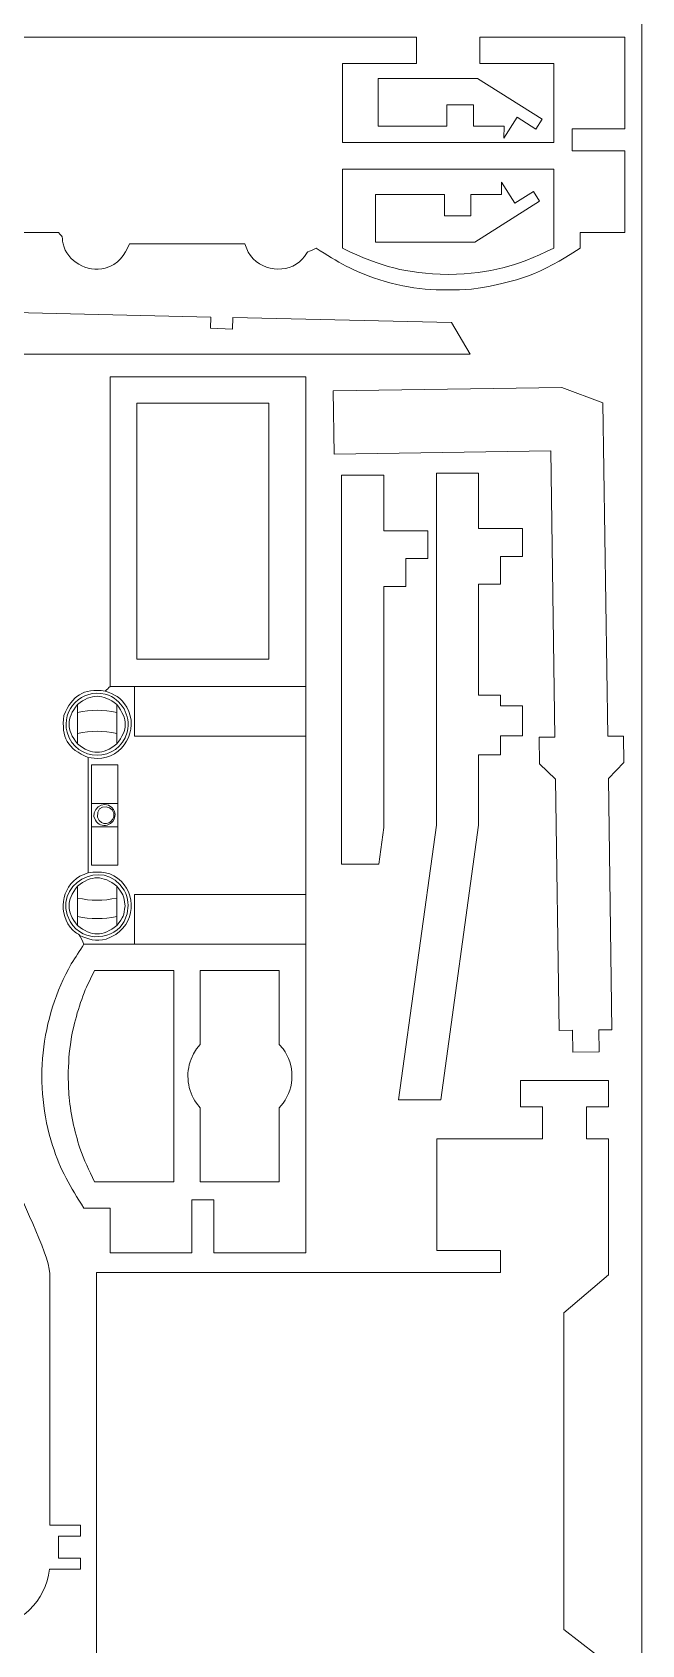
# Model space of a CAD drawing. Header units: centimetres. Extents: x -37.7 to 20.3, y -13.5 to 74.5.
# Drawn here: x 13.28 to 20.34, y 46.34 to 65.03 of the extents above; entities that cross this region are included whole.
import ezdxf

# ---------------------------------------------------------------- set-up
doc = ezdxf.new("R2010")
doc.units = ezdxf.units.CM
doc.header["$MEASUREMENT"] = 0
doc.layers.add('Camada 1', color=7, linetype='Continuous')

msp = doc.modelspace()

# ---------------------------------------------------------------- linework, layer by layer
at = {"layer": 'Camada 1', "color": 175, "lineweight": 20}
msp.add_open_spline([(-8.16006, 30.46292), (-8.43505, 30.46292), (-8.66006, 30.68792), (-8.66006, 30.96293), (-8.66006, 30.96293), (-8.66006, 30.96293), (-8.66006, 73.96294), (-8.66006, 73.96294), (-8.66006, 73.96294), (-8.66006, 74.23794), (-8.43505, 74.46294), (-8.16006, 74.46294), (-8.16006, 74.46294), (-8.16006, 74.46294), (19.83995, 74.46294), (19.83995, 74.46294), (19.83995, 74.46294), (20.11494, 74.46294), (20.33994, 74.23794), (20.33994, 73.96294), (20.33994, 73.96294), (20.33994, 73.96294), (20.33994, 30.96293), (20.33994, 30.96293), (20.33994, 30.96293), (20.33994, 30.68792), (20.11494, 30.46292), (19.83995, 30.46292)], degree=3, knots=[0, 0, 0, 0, 0.125, 0.125, 0.125, 0.125, 0.25, 0.25, 0.25, 0.25, 0.375, 0.375, 0.375, 0.375, 0.5, 0.5, 0.5, 0.5, 0.625, 0.625, 0.625, 0.625, 0.75, 0.75, 0.75, 0.75, 1, 1, 1, 1], dxfattribs=at)
at = {"layer": 'Camada 1', "lineweight": 9}
for points, knots in [([(18.36915, 62.05544), (17.97802, 62.03523), (17.67965, 62.04398), (17.29512, 62.16644), (17.29512, 62.16644), (17.00492, 62.25886), (16.8175, 62.37145), (16.56808, 62.53046), (16.56808, 62.53046), (16.41227, 62.45962), (16.49838, 62.50827), (16.40607, 62.40246), (16.40607, 62.40246), (16.23873, 62.22333), (15.91157, 62.25781), (15.78005, 62.48545), (15.78005, 62.48545), (15.78005, 62.48545), (15.74005, 62.58046), (15.74005, 62.58046), (15.74005, 62.58046), (15.74005, 62.58046), (14.40399, 62.58046), (14.40399, 62.58046), (14.40399, 62.58046), (14.34839, 62.44834), (14.27874, 62.34123), (14.12298, 62.29945), (14.12298, 62.29945), (13.91255, 62.24301), (13.68162, 62.3819), (13.63496, 62.58046), (13.63496, 62.58046), (13.6145, 62.68281), (13.65002, 62.63343), (13.58196, 62.71446), (13.58196, 62.71446), (13.58196, 62.71446), (9.99281, 62.71446), (9.99281, 62.71446), (9.99281, 62.71446), (9.99281, 62.71446), (9.99281, 64.97855), (9.99281, 64.97855), (9.99281, 64.97855), (9.99281, 64.97855), (17.73113, 64.97855), (17.73113, 64.97855), (17.73113, 64.97855), (17.73113, 64.97855), (17.73113, 64.67254), (17.73113, 64.67254), (17.73113, 64.67254), (17.73113, 64.67254), (16.8741, 64.67254), (16.8741, 64.67254), (16.8741, 64.67254), (16.8741, 64.67254), (16.8741, 63.7545), (16.8741, 63.7545), (16.8741, 63.7545), (16.8741, 63.7545), (19.3222, 63.7545), (19.3222, 63.7545), (19.3222, 63.7545), (19.3222, 63.7545), (19.3222, 64.67254), (19.3222, 64.67254), (19.3222, 64.67254), (19.3222, 64.67254), (18.46516, 64.67254), (18.46516, 64.67254), (18.46516, 64.67254), (18.46516, 64.67254), (18.46516, 64.97855), (18.46516, 64.97855), (18.46516, 64.97855), (18.46516, 64.97855), (20.14523, 64.97855), (20.14523, 64.97855), (20.14523, 64.97855), (20.14523, 64.97855), (20.14523, 63.91251), (20.14523, 63.91251), (20.14523, 63.91251), (20.14523, 63.91251), (19.53421, 63.91251), (19.53421, 63.91251), (19.53421, 63.91251), (19.53421, 63.91251), (19.53421, 63.6575), (19.53421, 63.6575), (19.53421, 63.6575), (19.53421, 63.6575), (20.14523, 63.6575), (20.14523, 63.6575), (20.14523, 63.6575), (20.14523, 63.6575), (20.14523, 62.71446), (20.14523, 62.71446), (20.14523, 62.71446), (20.14523, 62.71446), (19.6282, 62.71446), (19.6282, 62.71446), (19.6282, 62.71446), (19.6282, 62.71446), (19.6282, 62.53046), (19.6282, 62.53046), (19.6282, 62.53046), (19.14803, 62.22567), (18.93106, 62.14317), (18.36915, 62.05544)], [0, 0, 0, 0, 0.03448276, 0.03448276, 0.03448276, 0.03448276, 0.06896552, 0.06896552, 0.06896552, 0.06896552, 0.10344828, 0.10344828, 0.10344828, 0.10344828, 0.13793103, 0.13793103, 0.13793103, 0.13793103, 0.17241379, 0.17241379, 0.17241379, 0.17241379, 0.20689655, 0.20689655, 0.20689655, 0.20689655, 0.24137931, 0.24137931, 0.24137931, 0.24137931, 0.27586207, 0.27586207, 0.27586207, 0.27586207, 0.31034483, 0.31034483, 0.31034483, 0.31034483, 0.34482759, 0.34482759, 0.34482759, 0.34482759, 0.37931034, 0.37931034, 0.37931034, 0.37931034, 0.4137931, 0.4137931, 0.4137931, 0.4137931, 0.44827586, 0.44827586, 0.44827586, 0.44827586, 0.48275862, 0.48275862, 0.48275862, 0.48275862, 0.51724138, 0.51724138, 0.51724138, 0.51724138, 0.55172414, 0.55172414, 0.55172414, 0.55172414, 0.5862069, 0.5862069, 0.5862069, 0.5862069, 0.62068966, 0.62068966, 0.62068966, 0.62068966, 0.65517241, 0.65517241, 0.65517241, 0.65517241, 0.68965517, 0.68965517, 0.68965517, 0.68965517, 0.72413793, 0.72413793, 0.72413793, 0.72413793, 0.75862069, 0.75862069, 0.75862069, 0.75862069, 0.79310345, 0.79310345, 0.79310345, 0.79310345, 0.82758621, 0.82758621, 0.82758621, 0.82758621, 0.86206897, 0.86206897, 0.86206897, 0.86206897, 0.89655172, 0.89655172, 0.89655172, 0.89655172, 0.93103448, 0.93103448, 0.93103448, 0.93103448, 1, 1, 1, 1]), ([(17.28538, 63.94688), (17.28538, 63.94688), (17.28564, 64.4994), (17.28564, 64.4994), (17.28564, 64.4994), (17.28564, 64.4994), (18.43541, 64.49885), (18.43541, 64.49885), (18.43541, 64.49885), (18.43541, 64.49885), (19.1849, 64.02496), (19.1849, 64.02496), (19.1849, 64.02496), (19.1849, 64.02496), (19.11359, 63.91215), (19.11359, 63.91215), (19.11359, 63.91215), (19.11359, 63.91215), (18.89806, 64.0484), (18.89806, 64.0484), (18.89806, 64.0484), (18.89806, 64.0484), (18.74393, 63.80454), (18.74393, 63.80454), (18.74393, 63.80454), (18.74393, 63.80454), (18.74408, 63.94617), (18.74408, 63.94617), (18.74408, 63.94617), (18.74408, 63.94617), (18.38938, 63.94656), (18.38938, 63.94656), (18.38938, 63.94656), (18.38938, 63.94656), (18.3895, 64.19392), (18.3895, 64.19392), (18.3895, 64.19392), (18.3895, 64.19392), (18.08351, 64.19406), (18.08351, 64.19406), (18.08351, 64.19406), (18.08351, 64.19406), (18.08339, 63.94671), (18.08339, 63.94671), (18.08339, 63.94671), (18.08339, 63.94671), (17.28538, 63.94688), (17.28538, 63.94688)], [0, 0, 0, 0, 0.07692308, 0.07692308, 0.07692308, 0.07692308, 0.15384615, 0.15384615, 0.15384615, 0.15384615, 0.23076923, 0.23076923, 0.23076923, 0.23076923, 0.30769231, 0.30769231, 0.30769231, 0.30769231, 0.38461538, 0.38461538, 0.38461538, 0.38461538, 0.46153846, 0.46153846, 0.46153846, 0.46153846, 0.53846154, 0.53846154, 0.53846154, 0.53846154, 0.61538462, 0.61538462, 0.61538462, 0.61538462, 0.69230769, 0.69230769, 0.69230769, 0.69230769, 0.76923077, 0.76923077, 0.76923077, 0.76923077, 0.84615385, 0.84615385, 0.84615385, 0.84615385, 1, 1, 1, 1]), ([(18.09814, 62.22445), (17.58393, 62.24629), (17.34162, 62.30527), (16.8741, 62.53046), (16.8741, 62.53046), (16.8741, 62.53046), (16.8741, 63.4485), (16.8741, 63.4485), (16.8741, 63.4485), (16.8741, 63.4485), (19.3222, 63.4485), (19.3222, 63.4485), (19.3222, 63.4485), (19.3222, 63.4485), (19.3222, 62.53046), (19.3222, 62.53046), (19.3222, 62.53046), (18.85628, 62.30725), (18.61825, 62.24653), (18.09814, 62.22445)], [0, 0, 0, 0, 0.16666667, 0.16666667, 0.16666667, 0.16666667, 0.33333333, 0.33333333, 0.33333333, 0.33333333, 0.5, 0.5, 0.5, 0.5, 0.66666667, 0.66666667, 0.66666667, 0.66666667, 1, 1, 1, 1]), ([(17.25626, 63.15347), (17.25626, 63.15347), (17.25652, 62.60094), (17.25652, 62.60094), (17.25652, 62.60094), (17.25652, 62.60094), (18.40629, 62.6015), (18.40629, 62.6015), (18.40629, 62.6015), (18.40629, 62.6015), (19.15578, 63.07538), (19.15578, 63.07538), (19.15578, 63.07538), (19.15578, 63.07538), (19.08447, 63.18819), (19.08447, 63.18819), (19.08447, 63.18819), (19.08447, 63.18819), (18.86894, 63.05194), (18.86894, 63.05194), (18.86894, 63.05194), (18.86894, 63.05194), (18.71481, 63.2958), (18.71481, 63.2958), (18.71481, 63.2958), (18.71481, 63.2958), (18.71496, 63.15417), (18.71496, 63.15417), (18.71496, 63.15417), (18.71496, 63.15417), (18.36026, 63.15379), (18.36026, 63.15379), (18.36026, 63.15379), (18.36026, 63.15379), (18.36038, 62.90643), (18.36038, 62.90643), (18.36038, 62.90643), (18.36038, 62.90643), (18.05439, 62.90628), (18.05439, 62.90628), (18.05439, 62.90628), (18.05439, 62.90628), (18.05427, 63.15364), (18.05427, 63.15364), (18.05427, 63.15364), (18.05427, 63.15364), (17.25626, 63.15347), (17.25626, 63.15347)], [0, 0, 0, 0, 0.07692308, 0.07692308, 0.07692308, 0.07692308, 0.15384615, 0.15384615, 0.15384615, 0.15384615, 0.23076923, 0.23076923, 0.23076923, 0.23076923, 0.30769231, 0.30769231, 0.30769231, 0.30769231, 0.38461538, 0.38461538, 0.38461538, 0.38461538, 0.46153846, 0.46153846, 0.46153846, 0.46153846, 0.53846154, 0.53846154, 0.53846154, 0.53846154, 0.61538462, 0.61538462, 0.61538462, 0.61538462, 0.69230769, 0.69230769, 0.69230769, 0.69230769, 0.76923077, 0.76923077, 0.76923077, 0.76923077, 0.84615385, 0.84615385, 0.84615385, 0.84615385, 1, 1, 1, 1]), ([(15.59692, 61.59366), (15.59692, 61.59366), (15.34194, 61.60354), (15.34194, 61.60354), (15.34194, 61.60354), (15.34194, 61.60354), (15.34655, 61.73249), (15.34655, 61.73249), (15.34655, 61.73249), (15.34655, 61.73249), (9.65737, 61.86477), (9.65737, 61.86477), (9.65737, 61.86477), (9.65737, 61.86477), (9.71933, 61.30406), (9.71933, 61.30406), (9.71933, 61.30406), (9.71933, 61.30406), (18.35105, 61.30411), (18.35105, 61.30411), (18.35105, 61.30411), (18.35105, 61.30411), (18.13443, 61.66831), (18.13443, 61.66831), (18.13443, 61.66831), (18.13443, 61.66831), (15.60166, 61.72674), (15.60166, 61.72674), (15.60166, 61.72674), (15.60166, 61.72674), (15.59692, 61.59366), (15.59692, 61.59366)], [0, 0, 0, 0, 0.11111111, 0.11111111, 0.11111111, 0.11111111, 0.22222222, 0.22222222, 0.22222222, 0.22222222, 0.33333333, 0.33333333, 0.33333333, 0.33333333, 0.44444444, 0.44444444, 0.44444444, 0.44444444, 0.55555556, 0.55555556, 0.55555556, 0.55555556, 0.66666667, 0.66666667, 0.66666667, 0.66666667, 0.77777778, 0.77777778, 0.77777778, 0.77777778, 1, 1, 1, 1]), ([(13.64521, 57.11492), (13.73978, 57.34327), (13.86741, 57.43108), (14.12121, 57.39765), (14.12121, 57.39765), (14.14161, 57.41503), (14.162, 57.4324), (14.1824, 57.44979), (14.1824, 57.44979), (14.1824, 58.64604), (14.1824, 59.84229), (14.1824, 61.03854), (14.1824, 61.03854), (14.93713, 61.03854), (15.69186, 61.03854), (16.44658, 61.03854), (16.44658, 61.03854), (16.44658, 61.03854), (16.44658, 50.88589), (16.44658, 50.88589), (16.44658, 50.88589), (16.09132, 50.88589), (15.73605, 50.88589), (15.38079, 50.88589), (15.38079, 50.88589), (15.38079, 51.08987), (15.38079, 51.29386), (15.38079, 51.49784), (15.38079, 51.49784), (15.29579, 51.49784), (15.21081, 51.49784), (15.12581, 51.49784), (15.12581, 51.49784), (15.12581, 51.29386), (15.12581, 51.08987), (15.12581, 50.88589), (15.12581, 50.88589), (14.81135, 50.88589), (14.49687, 50.88589), (14.1824, 50.88589), (14.1824, 50.88589), (14.1824, 51.05853), (14.1824, 51.23116), (14.1824, 51.4038), (14.1824, 51.4038), (14.08041, 51.4038), (13.97842, 51.4038), (13.87643, 51.4038), (13.87643, 51.4038), (13.71753, 51.65294), (13.60496, 51.84081), (13.51225, 52.13052), (13.51225, 52.13052), (13.29099, 52.82198), (13.3719, 53.60285), (13.7302, 54.23426), (13.7302, 54.23426), (13.77895, 54.31068), (13.82769, 54.38709), (13.87643, 54.46351), (13.87643, 54.46351), (13.79543, 54.63813), (13.83201, 54.5418), (13.74816, 54.62563), (13.74816, 54.62563), (13.56703, 54.80673), (13.60872, 55.12331), (13.83054, 55.25137), (13.83054, 55.25137), (13.86252, 55.26461), (13.89449, 55.27786), (13.92647, 55.2911), (13.92647, 55.2911), (13.92647, 55.73665), (13.92647, 56.18221), (13.92647, 56.62777), (13.92647, 56.62777), (13.6866, 56.72709), (13.61135, 56.85761), (13.64521, 57.11492)], [0, 0, 0, 0, 0.04761905, 0.04761905, 0.04761905, 0.04761905, 0.0952381, 0.0952381, 0.0952381, 0.0952381, 0.14285714, 0.14285714, 0.14285714, 0.14285714, 0.19047619, 0.19047619, 0.19047619, 0.19047619, 0.23809524, 0.23809524, 0.23809524, 0.23809524, 0.28571429, 0.28571429, 0.28571429, 0.28571429, 0.33333333, 0.33333333, 0.33333333, 0.33333333, 0.38095238, 0.38095238, 0.38095238, 0.38095238, 0.42857143, 0.42857143, 0.42857143, 0.42857143, 0.47619048, 0.47619048, 0.47619048, 0.47619048, 0.52380952, 0.52380952, 0.52380952, 0.52380952, 0.57142857, 0.57142857, 0.57142857, 0.57142857, 0.61904762, 0.61904762, 0.61904762, 0.61904762, 0.66666667, 0.66666667, 0.66666667, 0.66666667, 0.71428571, 0.71428571, 0.71428571, 0.71428571, 0.76190476, 0.76190476, 0.76190476, 0.76190476, 0.80952381, 0.80952381, 0.80952381, 0.80952381, 0.85714286, 0.85714286, 0.85714286, 0.85714286, 0.9047619, 0.9047619, 0.9047619, 0.9047619, 1, 1, 1, 1]), ([(19.33391, 56.86339), (19.33391, 56.86339), (19.15035, 56.86072), (19.15035, 56.86072), (19.15035, 56.86072), (19.15035, 56.86072), (19.15479, 56.55478), (19.15479, 56.55478), (19.15479, 56.55478), (19.15479, 56.55478), (19.34102, 56.37388), (19.34102, 56.37388), (19.34102, 56.37388), (19.34102, 56.37388), (19.38329, 53.4621), (19.38329, 53.4621), (19.38329, 53.4621), (19.38329, 53.4621), (19.53626, 53.46432), (19.53626, 53.46432), (19.53626, 53.46432), (19.53626, 53.46432), (19.53996, 53.20937), (19.53996, 53.20937), (19.53996, 53.20937), (19.53996, 53.20937), (19.8459, 53.21381), (19.8459, 53.21381), (19.8459, 53.21381), (19.8459, 53.21381), (19.8422, 53.46876), (19.8422, 53.46876), (19.8422, 53.46876), (19.8422, 53.46876), (19.99517, 53.47098), (19.99517, 53.47098), (19.99517, 53.47098), (19.99517, 53.47098), (19.9529, 56.38277), (19.9529, 56.38277), (19.9529, 56.38277), (19.9529, 56.38277), (20.1338, 56.569), (20.1338, 56.569), (20.1338, 56.569), (20.1338, 56.569), (20.12935, 56.87494), (20.12935, 56.87494), (20.12935, 56.87494), (20.12935, 56.87494), (19.94579, 56.87227), (19.94579, 56.87227), (19.94579, 56.87227), (19.94579, 56.87227), (19.88965, 60.73865), (19.88965, 60.73865), (19.88965, 60.73865), (19.88965, 60.73865), (19.41383, 60.9172), (19.41383, 60.9172), (19.41383, 60.9172), (19.41383, 60.9172), (16.76639, 60.87876), (16.76639, 60.87876), (16.76639, 60.87876), (16.76639, 60.87876), (16.77705, 60.14451), (16.77705, 60.14451), (16.77705, 60.14451), (16.77705, 60.14451), (19.28575, 60.18094), (19.28575, 60.18094), (19.28575, 60.18094), (19.28575, 60.18094), (19.33391, 56.86339), (19.33391, 56.86339)], [0, 0, 0, 0, 0.05, 0.05, 0.05, 0.05, 0.1, 0.1, 0.1, 0.1, 0.15, 0.15, 0.15, 0.15, 0.2, 0.2, 0.2, 0.2, 0.25, 0.25, 0.25, 0.25, 0.3, 0.3, 0.3, 0.3, 0.35, 0.35, 0.35, 0.35, 0.4, 0.4, 0.4, 0.4, 0.45, 0.45, 0.45, 0.45, 0.5, 0.5, 0.5, 0.5, 0.55, 0.55, 0.55, 0.55, 0.6, 0.6, 0.6, 0.6, 0.65, 0.65, 0.65, 0.65, 0.7, 0.7, 0.7, 0.7, 0.75, 0.75, 0.75, 0.75, 0.8, 0.8, 0.8, 0.8, 0.85, 0.85, 0.85, 0.85, 0.9, 0.9, 0.9, 0.9, 1, 1, 1, 1]), ([(16.01856, 60.73274), (16.01856, 60.73274), (14.48849, 60.73274), (14.48849, 60.73274), (14.48849, 60.73274), (14.48849, 60.73274), (14.48849, 57.76662), (14.48849, 57.76662), (14.48849, 57.76662), (14.48849, 57.76662), (16.01856, 57.76662), (16.01856, 57.76662), (16.01856, 57.76662), (16.01856, 57.76662), (16.01856, 60.73274), (16.01856, 60.73274)], [0, 0, 0, 0, 0.2, 0.2, 0.2, 0.2, 0.4, 0.4, 0.4, 0.4, 0.6, 0.6, 0.6, 0.6, 1, 1, 1, 1]), ([(17.35058, 59.89791), (17.35058, 59.89791), (16.86103, 59.89791), (16.86103, 59.89791), (16.86103, 59.89791), (16.86103, 59.89791), (16.86103, 55.39092), (16.86103, 55.39092), (16.86103, 55.39092), (16.86103, 55.39092), (17.29199, 55.39092), (17.29199, 55.39092), (17.29199, 55.39092), (17.29199, 55.39092), (17.35058, 55.8169), (17.35058, 55.8169), (17.35058, 55.8169), (17.35058, 55.8169), (17.35058, 58.60987), (17.35058, 58.60987), (17.35058, 58.60987), (17.35058, 58.60987), (17.60556, 58.60987), (17.60556, 58.60987), (17.60556, 58.60987), (17.60556, 58.60987), (17.60556, 58.93188), (17.60556, 58.93188), (17.60556, 58.93188), (17.60556, 58.93188), (17.86054, 58.93188), (17.86054, 58.93188), (17.86054, 58.93188), (17.86054, 58.93188), (17.86054, 59.25389), (17.86054, 59.25389), (17.86054, 59.25389), (17.86054, 59.25389), (17.35058, 59.25389), (17.35058, 59.25389), (17.35058, 59.25389), (17.35058, 59.25389), (17.35058, 59.89791), (17.35058, 59.89791)], [0, 0, 0, 0, 0.08333333, 0.08333333, 0.08333333, 0.08333333, 0.16666667, 0.16666667, 0.16666667, 0.16666667, 0.25, 0.25, 0.25, 0.25, 0.33333333, 0.33333333, 0.33333333, 0.33333333, 0.41666667, 0.41666667, 0.41666667, 0.41666667, 0.5, 0.5, 0.5, 0.5, 0.58333333, 0.58333333, 0.58333333, 0.58333333, 0.66666667, 0.66666667, 0.66666667, 0.66666667, 0.75, 0.75, 0.75, 0.75, 0.83333333, 0.83333333, 0.83333333, 0.83333333, 1, 1, 1, 1]), ([(18.01291, 52.65765), (18.01291, 52.65765), (18.45009, 55.84278), (18.45009, 55.84278), (18.45009, 55.84278), (18.45009, 55.84278), (18.45009, 56.65645), (18.45009, 56.65645), (18.45009, 56.65645), (18.45009, 56.65645), (18.70506, 56.65645), (18.70506, 56.65645), (18.70506, 56.65645), (18.70506, 56.65645), (18.70506, 56.8797), (18.70506, 56.8797), (18.70506, 56.8797), (18.70506, 56.8797), (18.96005, 56.8797), (18.96005, 56.8797), (18.96005, 56.8797), (18.96005, 56.8797), (18.96005, 57.22534), (18.96005, 57.22534), (18.96005, 57.22534), (18.96005, 57.22534), (18.70506, 57.22534), (18.70506, 57.22534), (18.70506, 57.22534), (18.70506, 57.22534), (18.70506, 57.34772), (18.70506, 57.34772), (18.70506, 57.34772), (18.70506, 57.34772), (18.45009, 57.34772), (18.45009, 57.34772), (18.45009, 57.34772), (18.45009, 57.34772), (18.45009, 58.63575), (18.45009, 58.63575), (18.45009, 58.63575), (18.45009, 58.63575), (18.70506, 58.63575), (18.70506, 58.63575), (18.70506, 58.63575), (18.70506, 58.63575), (18.70506, 58.95776), (18.70506, 58.95776), (18.70506, 58.95776), (18.70506, 58.95776), (18.96005, 58.95776), (18.96005, 58.95776), (18.96005, 58.95776), (18.96005, 58.95776), (18.96005, 59.27977), (18.96005, 59.27977), (18.96005, 59.27977), (18.96005, 59.27977), (18.45009, 59.27977), (18.45009, 59.27977), (18.45009, 59.27977), (18.45009, 59.27977), (18.45009, 59.92379), (18.45009, 59.92379), (18.45009, 59.92379), (18.45009, 59.92379), (17.96054, 59.92379), (17.96054, 59.92379), (17.96054, 59.92379), (17.96054, 59.92379), (17.96054, 55.84278), (17.96054, 55.84278), (17.96054, 55.84278), (17.96054, 55.84278), (17.52335, 52.65765), (17.52335, 52.65765), (17.52335, 52.65765), (17.52335, 52.65765), (18.01291, 52.65765), (18.01291, 52.65765)], [0, 0, 0, 0, 0.04761905, 0.04761905, 0.04761905, 0.04761905, 0.0952381, 0.0952381, 0.0952381, 0.0952381, 0.14285714, 0.14285714, 0.14285714, 0.14285714, 0.19047619, 0.19047619, 0.19047619, 0.19047619, 0.23809524, 0.23809524, 0.23809524, 0.23809524, 0.28571429, 0.28571429, 0.28571429, 0.28571429, 0.33333333, 0.33333333, 0.33333333, 0.33333333, 0.38095238, 0.38095238, 0.38095238, 0.38095238, 0.42857143, 0.42857143, 0.42857143, 0.42857143, 0.47619048, 0.47619048, 0.47619048, 0.47619048, 0.52380952, 0.52380952, 0.52380952, 0.52380952, 0.57142857, 0.57142857, 0.57142857, 0.57142857, 0.61904762, 0.61904762, 0.61904762, 0.61904762, 0.66666667, 0.66666667, 0.66666667, 0.66666667, 0.71428571, 0.71428571, 0.71428571, 0.71428571, 0.76190476, 0.76190476, 0.76190476, 0.76190476, 0.80952381, 0.80952381, 0.80952381, 0.80952381, 0.85714286, 0.85714286, 0.85714286, 0.85714286, 0.9047619, 0.9047619, 0.9047619, 0.9047619, 1, 1, 1, 1]), ([(2.65632, 46.57563), (3.03504, 46.51168), (11.80462, 46.51959), (12.7673, 46.54496), (12.7673, 46.54496), (13.13984, 46.56461), (13.43696, 46.84334), (13.47669, 47.21866), (13.47669, 47.21866), (13.47669, 47.21866), (13.83725, 47.21866), (13.83725, 47.21866), (13.83725, 47.21866), (13.83725, 47.21866), (13.83725, 47.34609), (13.83725, 47.34609), (13.83725, 47.34609), (13.83725, 47.34609), (13.58239, 47.34609), (13.58239, 47.34609), (13.58239, 47.34609), (13.58239, 47.34609), (13.58239, 47.60095), (13.58239, 47.60095), (13.58239, 47.60095), (13.58239, 47.60095), (13.83725, 47.60095), (13.83725, 47.60095), (13.83725, 47.60095), (13.83725, 47.60095), (13.83725, 47.72837), (13.83725, 47.72837), (13.83725, 47.72837), (13.83725, 47.72837), (13.48091, 47.72837), (13.48091, 47.72837), (13.48091, 47.72837), (13.48091, 47.72837), (13.47975, 50.64528), (13.47975, 50.64528), (13.47975, 50.64528), (13.47438, 50.89359), (13.09663, 51.5672), (13.07314, 51.7623), (13.07314, 51.7623), (13.07314, 51.7623), (13.07314, 54.07642), (13.07314, 54.07642), (13.07314, 54.07642), (13.07314, 54.07642), (12.81828, 54.07642), (12.81828, 54.07642), (12.81828, 54.07642), (12.81828, 54.07642), (12.81828, 54.33128), (12.81828, 54.33128), (12.81828, 54.33128), (12.81828, 54.33128), (12.56342, 54.33128), (12.56342, 54.33128), (12.56342, 54.33128), (12.56342, 53.80786), (12.48754, 51.78849), (12.64159, 51.42784), (12.64159, 51.42784), (12.7006, 51.28968), (12.96528, 50.70353), (12.97119, 50.5997), (12.97119, 50.5997), (12.97119, 50.5997), (12.97119, 47.85581), (12.97119, 47.85581), (12.97119, 47.85581), (12.97119, 47.85581), (12.7673, 47.60095), (12.7673, 47.60095), (12.7673, 47.60095), (12.7673, 47.60095), (12.7673, 47.05491), (12.7673, 47.05491), (12.7673, 47.05491), (12.7673, 47.05491), (2.83795, 47.05491), (2.83795, 47.05491), (2.83795, 47.05491), (2.83795, 47.05491), (2.83795, 47.60095), (2.83795, 47.60095), (2.83795, 47.60095), (2.83795, 47.60095), (2.63406, 47.85581), (2.63406, 47.85581), (2.63406, 47.85581), (2.6163, 47.90645), (2.62174, 50.59082), (2.65303, 50.6911), (2.65303, 50.6911), (2.75453, 51.01643), (3.03647, 51.42255), (3.04184, 51.77993), (3.04184, 51.77993), (3.04184, 51.77993), (3.04184, 54.33128), (3.04184, 54.33128), (3.04184, 54.33128), (3.04184, 54.33128), (2.78698, 54.33128), (2.78698, 54.33128), (2.78698, 54.33128), (2.78698, 54.33128), (2.78698, 54.07642), (2.78698, 54.07642), (2.78698, 54.07642), (2.78698, 54.07642), (2.53212, 54.07642), (2.53212, 54.07642), (2.53212, 54.07642), (2.53212, 53.70623), (2.5736, 51.85938), (2.50102, 51.64863), (2.50102, 51.64863), (2.41447, 51.39731), (2.13031, 50.8679), (2.1255, 50.64528), (2.1255, 50.64528), (2.1255, 50.64528), (2.12434, 47.72837), (2.12434, 47.72837), (2.12434, 47.72837), (2.12434, 47.72837), (1.768, 47.72837), (1.768, 47.72837), (1.768, 47.72837), (1.768, 47.72837), (1.768, 47.60095), (1.768, 47.60095), (1.768, 47.60095), (1.768, 47.60095), (2.02287, 47.60095), (2.02287, 47.60095), (2.02287, 47.60095), (2.02287, 47.60095), (2.02287, 47.34609), (2.02287, 47.34609), (2.02287, 47.34609), (2.02287, 47.34609), (1.768, 47.34609), (1.768, 47.34609), (1.768, 47.34609), (1.768, 47.34609), (1.768, 47.21866), (1.768, 47.21866), (1.768, 47.21866), (1.768, 47.21866), (2.12856, 47.21866), (2.12856, 47.21866), (2.12856, 47.21866), (2.16313, 46.89212), (2.36011, 46.68463), (2.65632, 46.57563)], [0, 0, 0, 0, 0.02439024, 0.02439024, 0.02439024, 0.02439024, 0.04878049, 0.04878049, 0.04878049, 0.04878049, 0.07317073, 0.07317073, 0.07317073, 0.07317073, 0.09756098, 0.09756098, 0.09756098, 0.09756098, 0.12195122, 0.12195122, 0.12195122, 0.12195122, 0.14634146, 0.14634146, 0.14634146, 0.14634146, 0.17073171, 0.17073171, 0.17073171, 0.17073171, 0.19512195, 0.19512195, 0.19512195, 0.19512195, 0.2195122, 0.2195122, 0.2195122, 0.2195122, 0.24390244, 0.24390244, 0.24390244, 0.24390244, 0.26829268, 0.26829268, 0.26829268, 0.26829268, 0.29268293, 0.29268293, 0.29268293, 0.29268293, 0.31707317, 0.31707317, 0.31707317, 0.31707317, 0.34146341, 0.34146341, 0.34146341, 0.34146341, 0.36585366, 0.36585366, 0.36585366, 0.36585366, 0.3902439, 0.3902439, 0.3902439, 0.3902439, 0.41463415, 0.41463415, 0.41463415, 0.41463415, 0.43902439, 0.43902439, 0.43902439, 0.43902439, 0.46341463, 0.46341463, 0.46341463, 0.46341463, 0.48780488, 0.48780488, 0.48780488, 0.48780488, 0.51219512, 0.51219512, 0.51219512, 0.51219512, 0.53658537, 0.53658537, 0.53658537, 0.53658537, 0.56097561, 0.56097561, 0.56097561, 0.56097561, 0.58536585, 0.58536585, 0.58536585, 0.58536585, 0.6097561, 0.6097561, 0.6097561, 0.6097561, 0.63414634, 0.63414634, 0.63414634, 0.63414634, 0.65853659, 0.65853659, 0.65853659, 0.65853659, 0.68292683, 0.68292683, 0.68292683, 0.68292683, 0.70731707, 0.70731707, 0.70731707, 0.70731707, 0.73170732, 0.73170732, 0.73170732, 0.73170732, 0.75609756, 0.75609756, 0.75609756, 0.75609756, 0.7804878, 0.7804878, 0.7804878, 0.7804878, 0.80487805, 0.80487805, 0.80487805, 0.80487805, 0.82926829, 0.82926829, 0.82926829, 0.82926829, 0.85365854, 0.85365854, 0.85365854, 0.85365854, 0.87804878, 0.87804878, 0.87804878, 0.87804878, 0.90243902, 0.90243902, 0.90243902, 0.90243902, 0.92682927, 0.92682927, 0.92682927, 0.92682927, 0.95121951, 0.95121951, 0.95121951, 0.95121951, 1, 1, 1, 1]), ([(13.69246, 52.93342), (13.69872, 53.08077), (13.70311, 53.20855), (13.72747, 53.35644), (13.72747, 53.35644), (13.75864, 53.54572), (13.83043, 53.79039), (13.90647, 53.96646), (13.90647, 53.96646), (13.90647, 53.96646), (13.99848, 54.15746), (13.99848, 54.15746), (13.99848, 54.15746), (13.99848, 54.15746), (14.91651, 54.15746), (14.91651, 54.15746), (14.91651, 54.15746), (14.91651, 54.15746), (14.91651, 51.70936), (14.91651, 51.70936), (14.91651, 51.70936), (14.91651, 51.70936), (13.99848, 51.70936), (13.99848, 51.70936), (13.99848, 51.70936), (13.9341, 51.84371), (13.87914, 51.95587), (13.83047, 52.09938), (13.83047, 52.09938), (13.76795, 52.28374), (13.71751, 52.52746), (13.70147, 52.72141), (13.70147, 52.72141), (13.70147, 52.72141), (13.69246, 52.93342), (13.69246, 52.93342)], [0, 0, 0, 0, 0.1, 0.1, 0.1, 0.1, 0.2, 0.2, 0.2, 0.2, 0.3, 0.3, 0.3, 0.3, 0.4, 0.4, 0.4, 0.4, 0.5, 0.5, 0.5, 0.5, 0.6, 0.6, 0.6, 0.6, 0.7, 0.7, 0.7, 0.7, 0.8, 0.8, 0.8, 0.8, 1, 1, 1, 1]), ([(15.14553, 53.19143), (15.14553, 53.19143), (15.18052, 53.24843), (15.18052, 53.24843), (15.18052, 53.24843), (15.18052, 53.24843), (15.22253, 53.30043), (15.22253, 53.30043), (15.22253, 53.30043), (15.22253, 53.30043), (15.22253, 54.15746), (15.22253, 54.15746), (15.22253, 54.15746), (15.22253, 54.15746), (16.14055, 54.15746), (16.14055, 54.15746), (16.14055, 54.15746), (16.14055, 54.15746), (16.14055, 53.30043), (16.14055, 53.30043), (16.14055, 53.30043), (16.14055, 53.30043), (16.18356, 53.24943), (16.18356, 53.24943), (16.18356, 53.24943), (16.32144, 53.06353), (16.3211, 52.80571), (16.18356, 52.6184), (16.18356, 52.6184), (16.18356, 52.6184), (16.14055, 52.5664), (16.14055, 52.5664), (16.14055, 52.5664), (16.14055, 52.5664), (16.14055, 51.70936), (16.14055, 51.70936), (16.14055, 51.70936), (16.14055, 51.70936), (15.22253, 51.70936), (15.22253, 51.70936), (15.22253, 51.70936), (15.22253, 51.70936), (15.22253, 52.5664), (15.22253, 52.5664), (15.22253, 52.5664), (15.22253, 52.5664), (15.18052, 52.6184), (15.18052, 52.6184), (15.18052, 52.6184), (15.07625, 52.76602), (15.05279, 52.96186), (15.11752, 53.13042), (15.11752, 53.13042), (15.11752, 53.13042), (15.14553, 53.19143), (15.14553, 53.19143)], [0, 0, 0, 0, 0.06666667, 0.06666667, 0.06666667, 0.06666667, 0.13333333, 0.13333333, 0.13333333, 0.13333333, 0.2, 0.2, 0.2, 0.2, 0.26666667, 0.26666667, 0.26666667, 0.26666667, 0.33333333, 0.33333333, 0.33333333, 0.33333333, 0.4, 0.4, 0.4, 0.4, 0.46666667, 0.46666667, 0.46666667, 0.46666667, 0.53333333, 0.53333333, 0.53333333, 0.53333333, 0.6, 0.6, 0.6, 0.6, 0.66666667, 0.66666667, 0.66666667, 0.66666667, 0.73333333, 0.73333333, 0.73333333, 0.73333333, 0.8, 0.8, 0.8, 0.8, 0.86666667, 0.86666667, 0.86666667, 0.86666667, 1, 1, 1, 1]), ([(19.95316, 50.63014), (19.95316, 50.63014), (19.43593, 50.1895), (19.43593, 50.1895), (19.43593, 50.1895), (19.43593, 50.1895), (19.43593, 46.51967), (19.43593, 46.51967), (19.43593, 46.51967), (19.43593, 46.51967), (20.00414, 46.07903), (20.00414, 46.07903), (20.00414, 46.07903), (20.00414, 46.07903), (20.00428, 44.50317), (20.00428, 44.50317), (20.00428, 44.50317), (20.00428, 44.50317), (19.74933, 44.50316), (19.74933, 44.50316), (19.74933, 44.50316), (19.74933, 44.50316), (19.74937, 44.13312), (19.74937, 44.13312), (19.74937, 44.13312), (19.74937, 44.13312), (20.00433, 44.13313), (20.00433, 44.13313), (20.00433, 44.13313), (20.00433, 44.13313), (20.00412, 43.82573), (20.00412, 43.82573), (20.00412, 43.82573), (20.00412, 43.82573), (18.93327, 43.82572), (18.93327, 43.82572), (18.93327, 43.82572), (18.93327, 43.82572), (18.93346, 44.13166), (18.93346, 44.13166), (18.93346, 44.13166), (18.93346, 44.13166), (19.18848, 44.13166), (19.18848, 44.13166), (19.18848, 44.13166), (19.18848, 44.13166), (19.1883, 44.50317), (19.1883, 44.50317), (19.1883, 44.50317), (19.1883, 44.50317), (17.96732, 44.50317), (17.96732, 44.50317), (17.96732, 44.50317), (17.96732, 44.50317), (17.96726, 45.7985), (17.96726, 45.7985), (17.96726, 45.7985), (17.96726, 45.7985), (18.70157, 45.7985), (18.70157, 45.7985), (18.70157, 45.7985), (18.70157, 45.7985), (18.70163, 46.05363), (18.70163, 46.05363), (18.70163, 46.05363), (18.70163, 46.05363), (14.02392, 46.05363), (14.02392, 46.05363), (14.02392, 46.05363), (14.02392, 46.05363), (14.02392, 50.65555), (14.02392, 50.65555), (14.02392, 50.65555), (14.02392, 50.65555), (18.70163, 50.65554), (18.70163, 50.65554), (18.70163, 50.65554), (18.70163, 50.65554), (18.70157, 50.91067), (18.70157, 50.91067), (18.70157, 50.91067), (18.70157, 50.91067), (17.96726, 50.91067), (17.96726, 50.91067), (17.96726, 50.91067), (17.96726, 50.91067), (17.96732, 52.20601), (17.96732, 52.20601), (17.96732, 52.20601), (17.96732, 52.20601), (19.18826, 52.206), (19.18826, 52.206), (19.18826, 52.206), (19.18826, 52.206), (19.18844, 52.57752), (19.18844, 52.57752), (19.18844, 52.57752), (19.18844, 52.57752), (18.93347, 52.57753), (18.93347, 52.57753), (18.93347, 52.57753), (18.93347, 52.57753), (18.93329, 52.88345), (18.93329, 52.88345), (18.93329, 52.88345), (18.93329, 52.88345), (19.95314, 52.88343), (19.95314, 52.88343), (19.95314, 52.88343), (19.95314, 52.88343), (19.95335, 52.57604), (19.95335, 52.57604), (19.95335, 52.57604), (19.95335, 52.57604), (19.69842, 52.57606), (19.69842, 52.57606), (19.69842, 52.57606), (19.69842, 52.57606), (19.69838, 52.20602), (19.69838, 52.20602), (19.69838, 52.20602), (19.69838, 52.20602), (19.95329, 52.20601), (19.95329, 52.20601), (19.95329, 52.20601), (19.95329, 52.20601), (19.95316, 50.63014), (19.95316, 50.63014)], [0, 0, 0, 0, 0.03030303, 0.03030303, 0.03030303, 0.03030303, 0.06060606, 0.06060606, 0.06060606, 0.06060606, 0.09090909, 0.09090909, 0.09090909, 0.09090909, 0.12121212, 0.12121212, 0.12121212, 0.12121212, 0.15151515, 0.15151515, 0.15151515, 0.15151515, 0.18181818, 0.18181818, 0.18181818, 0.18181818, 0.21212121, 0.21212121, 0.21212121, 0.21212121, 0.24242424, 0.24242424, 0.24242424, 0.24242424, 0.27272727, 0.27272727, 0.27272727, 0.27272727, 0.3030303, 0.3030303, 0.3030303, 0.3030303, 0.33333333, 0.33333333, 0.33333333, 0.33333333, 0.36363636, 0.36363636, 0.36363636, 0.36363636, 0.39393939, 0.39393939, 0.39393939, 0.39393939, 0.42424242, 0.42424242, 0.42424242, 0.42424242, 0.45454545, 0.45454545, 0.45454545, 0.45454545, 0.48484848, 0.48484848, 0.48484848, 0.48484848, 0.51515152, 0.51515152, 0.51515152, 0.51515152, 0.54545455, 0.54545455, 0.54545455, 0.54545455, 0.57575758, 0.57575758, 0.57575758, 0.57575758, 0.60606061, 0.60606061, 0.60606061, 0.60606061, 0.63636364, 0.63636364, 0.63636364, 0.63636364, 0.66666667, 0.66666667, 0.66666667, 0.66666667, 0.6969697, 0.6969697, 0.6969697, 0.6969697, 0.72727273, 0.72727273, 0.72727273, 0.72727273, 0.75757576, 0.75757576, 0.75757576, 0.75757576, 0.78787879, 0.78787879, 0.78787879, 0.78787879, 0.81818182, 0.81818182, 0.81818182, 0.81818182, 0.84848485, 0.84848485, 0.84848485, 0.84848485, 0.87878788, 0.87878788, 0.87878788, 0.87878788, 0.90909091, 0.90909091, 0.90909091, 0.90909091, 0.93939394, 0.93939394, 0.93939394, 0.93939394, 1, 1, 1, 1])]:
    msp.add_open_spline(points, degree=3, knots=knots, dxfattribs=at)
at = {"layer": 'Camada 1', "color": 140, "lineweight": 9}
for points, knots in [([(14.3415, 57.19259), (14.28371, 57.2676), (14.23684, 57.33014), (14.12249, 57.3606), (14.12249, 57.3606), (13.85771, 57.43113), (13.60944, 57.18328), (13.68147, 56.91858), (13.68147, 56.91858), (13.77783, 56.56449), (14.28153, 56.56587), (14.3775, 56.91858), (14.3775, 56.91858), (14.40894, 57.03415), (14.37813, 57.10406), (14.3415, 57.19259)], [0, 0, 0, 0, 0.2, 0.2, 0.2, 0.2, 0.4, 0.4, 0.4, 0.4, 0.6, 0.6, 0.6, 0.6, 1, 1, 1, 1]), ([(14.12148, 57.3976), (14.2243, 57.35819), (14.30785, 57.32469), (14.37349, 57.21059), (14.37349, 57.21059), (14.52364, 56.94958), (14.33074, 56.61457), (14.02948, 56.61457), (14.02948, 56.61457), (14.02948, 56.61457), (13.92648, 56.62757), (13.92648, 56.62757)], [0, 0, 0, 0, 0.25, 0.25, 0.25, 0.25, 0.5, 0.5, 0.5, 0.5, 1, 1, 1, 1]), ([(16.44657, 57.4496), (16.44657, 57.4496), (14.46349, 57.4496), (14.46349, 57.4496), (14.46349, 57.4496), (14.46349, 57.4496), (14.46349, 56.87458), (14.46349, 56.87458), (14.46349, 56.87458), (14.46349, 56.87458), (16.44657, 56.87458), (16.44657, 56.87458)], [0, 0, 0, 0, 0.25, 0.25, 0.25, 0.25, 0.5, 0.5, 0.5, 0.5, 1, 1, 1, 1]), ([(13.80047, 57.14959), (13.80047, 57.14959), (13.80047, 57.24059), (13.80047, 57.24059), (13.80047, 57.24059), (13.673, 57.07312), (13.67096, 56.95372), (13.80047, 56.78358)], [0, 0, 0, 0, 0.33333333, 0.33333333, 0.33333333, 0.33333333, 1, 1, 1, 1]), ([(14.25849, 56.90658), (14.25849, 56.90658), (14.25849, 56.78358), (14.25849, 56.78358), (14.25849, 56.78358), (14.38595, 56.95099), (14.38797, 57.07049), (14.25849, 57.24059), (14.25849, 57.24059), (14.25849, 57.24059), (14.25849, 56.90658), (14.25849, 56.90658)], [0, 0, 0, 0, 0.25, 0.25, 0.25, 0.25, 0.5, 0.5, 0.5, 0.5, 1, 1, 1, 1]), ([(14.25849, 56.78358), (14.09435, 56.65617), (13.96675, 56.6545), (13.80047, 56.78358), (13.80047, 56.78358), (13.80047, 56.78358), (13.80047, 57.14959), (13.80047, 57.14959), (13.80047, 57.14959), (13.95816, 57.18278), (14.1008, 57.18278), (14.25849, 57.14959)], [0, 0, 0, 0, 0.25, 0.25, 0.25, 0.25, 0.5, 0.5, 0.5, 0.5, 1, 1, 1, 1]), ([(13.96248, 55.82453), (13.96248, 55.82453), (13.96248, 55.37852), (13.96248, 55.37852), (13.96248, 55.37852), (13.96248, 55.37852), (14.26849, 55.37852), (14.26849, 55.37852), (14.26849, 55.37852), (14.26849, 55.37852), (14.26849, 56.54057), (14.26849, 56.54057), (14.26849, 56.54057), (14.26849, 56.54057), (13.96248, 56.54057), (13.96248, 56.54057), (13.96248, 56.54057), (13.96248, 56.54057), (13.96248, 56.09455), (13.96248, 56.09455)], [0, 0, 0, 0, 0.16666667, 0.16666667, 0.16666667, 0.16666667, 0.33333333, 0.33333333, 0.33333333, 0.33333333, 0.5, 0.5, 0.5, 0.5, 0.66666667, 0.66666667, 0.66666667, 0.66666667, 1, 1, 1, 1]), ([(14.14648, 55.84154), (14.09016, 55.83425), (14.04123, 55.84388), (14.00948, 55.89854), (14.00948, 55.89854), (13.93848, 56.02077), (14.10194, 56.14512), (14.20149, 56.04555), (14.20149, 56.04555), (14.25369, 55.99334), (14.26032, 55.88706), (14.14648, 55.84154)], [0, 0, 0, 0, 0.25, 0.25, 0.25, 0.25, 0.5, 0.5, 0.5, 0.5, 1, 1, 1, 1]), ([(14.26849, 55.82453), (14.26849, 55.82453), (13.96248, 55.82453), (13.96248, 55.82453), (13.96248, 55.82453), (13.96248, 55.82453), (13.96248, 56.09455), (13.96248, 56.09455), (13.96248, 56.09455), (13.96248, 56.09455), (14.26849, 56.09455), (14.26849, 56.09455)], [0, 0, 0, 0, 0.25, 0.25, 0.25, 0.25, 0.5, 0.5, 0.5, 0.5, 1, 1, 1, 1]), ([(14.03248, 55.93454), (14.0111, 56.11273), (14.25952, 56.07826), (14.22149, 55.93454), (14.22149, 55.93454), (14.20065, 55.85581), (14.0802, 55.82002), (14.03248, 55.93454)], [0, 0, 0, 0, 0.33333333, 0.33333333, 0.33333333, 0.33333333, 1, 1, 1, 1]), ([(14.3775, 54.81349), (14.39052, 54.90662), (14.40178, 54.98327), (14.3415, 55.08751), (14.3415, 55.08751), (14.10539, 55.49583), (13.4808, 55.13877), (13.71747, 54.72649), (13.71747, 54.72649), (13.87223, 54.4569), (14.24277, 54.52559), (14.3415, 54.72649), (14.3415, 54.72649), (14.3415, 54.72649), (14.3775, 54.81349), (14.3775, 54.81349)], [0, 0, 0, 0, 0.2, 0.2, 0.2, 0.2, 0.4, 0.4, 0.4, 0.4, 0.6, 0.6, 0.6, 0.6, 1, 1, 1, 1]), ([(13.92648, 55.29151), (14.06617, 55.30915), (14.19509, 55.30458), (14.31049, 55.18851), (14.31049, 55.18851), (14.49557, 55.00235), (14.47016, 54.63721), (14.13249, 54.52248), (14.13249, 54.52248), (14.02251, 54.48511), (13.91634, 54.52671), (13.83047, 54.56248)], [0, 0, 0, 0, 0.25, 0.25, 0.25, 0.25, 0.5, 0.5, 0.5, 0.5, 1, 1, 1, 1]), ([(13.80047, 54.67848), (13.67303, 54.84592), (13.67097, 54.96537), (13.80047, 55.1355), (13.80047, 55.1355), (13.80047, 55.1355), (13.80047, 54.9975), (13.80047, 54.9975), (13.80047, 54.9975), (13.95816, 54.96431), (14.1008, 54.96431), (14.25849, 54.9975)], [0, 0, 0, 0, 0.25, 0.25, 0.25, 0.25, 0.5, 0.5, 0.5, 0.5, 1, 1, 1, 1]), ([(14.35349, 54.9065), (14.33621, 55.03854), (14.33176, 55.03924), (14.25849, 55.1355), (14.25849, 55.1355), (14.25849, 55.1355), (14.25849, 54.67848), (14.25849, 54.67848), (14.25849, 54.67848), (14.34027, 54.78592), (14.33789, 54.78881), (14.35349, 54.9065)], [0, 0, 0, 0, 0.25, 0.25, 0.25, 0.25, 0.5, 0.5, 0.5, 0.5, 1, 1, 1, 1]), ([(14.46349, 54.46348), (14.46349, 54.46348), (14.46349, 55.0385), (14.46349, 55.0385), (14.46349, 55.0385), (14.46349, 55.0385), (16.44657, 55.0385), (16.44657, 55.0385)], [0, 0, 0, 0, 0.33333333, 0.33333333, 0.33333333, 0.33333333, 1, 1, 1, 1]), ([(14.25849, 54.67848), (14.0943, 54.55108), (13.9668, 54.54941), (13.80047, 54.67848), (13.80047, 54.67848), (13.80047, 54.67848), (13.80047, 54.78349), (13.80047, 54.78349), (13.80047, 54.78349), (13.95673, 54.7506), (14.10223, 54.7506), (14.25849, 54.78349)], [0, 0, 0, 0, 0.25, 0.25, 0.25, 0.25, 0.5, 0.5, 0.5, 0.5, 1, 1, 1, 1])]:
    msp.add_open_spline(points, degree=3, knots=knots, dxfattribs=at)
for points in [[(14.18248, 57.4496), (14.18248, 57.4496), (14.46349, 57.4496), (14.46349, 57.4496)], [(14.25849, 57.24059), (14.09409, 57.36817), (13.96731, 57.37008), (13.80047, 57.24059)], [(13.80047, 56.90658), (13.95816, 56.93977), (14.1008, 56.93977), (14.25849, 56.90658)], [(14.25849, 55.1355), (14.09414, 55.26309), (13.96726, 55.26497), (13.80047, 55.1355)], [(13.80047, 54.78349), (13.80047, 54.78349), (13.80047, 54.9975), (13.80047, 54.9975)], [(13.87647, 54.46348), (14.73317, 54.46348), (15.58987, 54.46348), (16.44657, 54.46348)]]:
    msp.add_open_spline(points, degree=3, dxfattribs=at)

doc.saveas('drawing.dxf')
